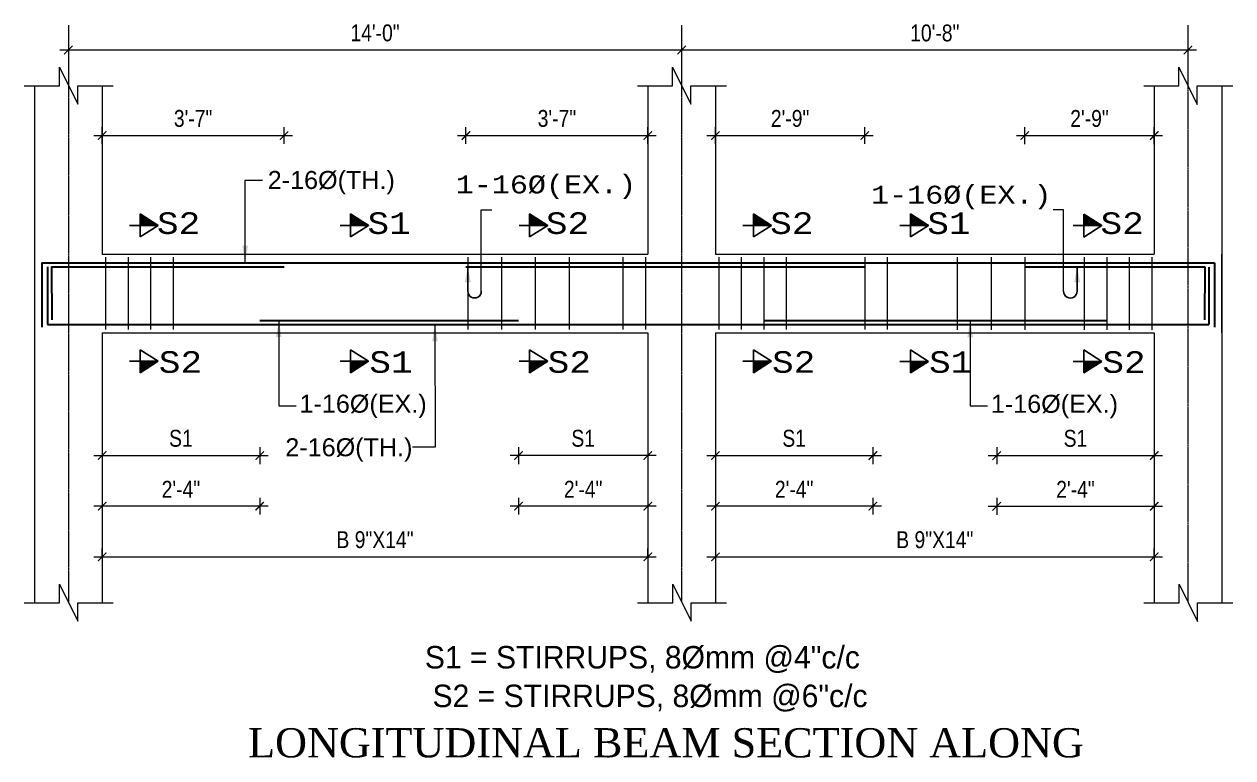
# Model space of a CAD drawing. Header units: inches. Extents: x -2812 to 9774, y -15726 to -746.
# Drawn here: x -1271 to -841.3, y -14593.2 to -14332.3 of the extents above; entities that cross this region are included whole.
import ezdxf

# ---------------------------------------------------------------- set-up
doc = ezdxf.new("R2010")
doc.units = ezdxf.units.IN
doc.header["$LTSCALE"] = 17
doc.header["$MEASUREMENT"] = 0
for name, pattern in [('ACAD_ISO02W100', [15, 12, -3]), ('ACAD_ISO03W100', [30, 12, -18]), ('CENTER2', [1.125, 0.75, -0.125, 0.125, -0.125])]:
    doc.linetypes.add(name, pattern=pattern)
for name, color, linetype, lineweight in [('09 CONTINUITY', 7, 'Continuous', 9), ('15 CENTER', 113, 'CENTER2', 15), ('15 EXT BAR DIMENSION', 130, 'Continuous', 15), ('15 TEXT', 7, 'Continuous', 15), ('20 BEAM ELEVATION', 140, 'ACAD_ISO03W100', 20), ('20 BEAM SECTION ARROW', 7, 'ACAD_ISO02W100', 20), ('20 STIRRUPS', 137, 'Continuous', 20), ('25 BOT BAR', 12, 'Continuous', 25), ('30 EXTRABAR', 6, 'Continuous', 30), ('30 RENFORCEMENT', 12, 'Continuous', 30), ('MARK', 1, 'Continuous', 25), ('Profile ele', 4, 'Continuous', 25), ('RINF', 4, 'Continuous', 25)]:
    doc.layers.add(name, color=color, linetype=linetype, lineweight=lineweight)
doc.layers.add('Dim', color=1, linetype='Continuous')
doc.styles.add('ARIAL', font='arial.ttf')
doc.styles.add('CUNEW', font='cour.ttf')
doc.styles.add('ordinary', font='ARIALN.TTF')
doc.styles.add('TEX8', font='cour.ttf', dxfattribs={"width": 0.75})
doc.dimstyles.new('SUREN 1', dxfattribs={"dimtxt": 0.75, "dimasz": 6, "dimexe": 1.5, "dimexo": 1.5, "dimgap": 1, "dimtad": 1, "dimdec": 1, "dimzin": 3, "dimdsep": 46, "dimlunit": 4, "dimtxsty": 'TEX8', "dimblk": 'ARCHTICK', "dimcen": 0.09375, "dimclrd": 1, "dimclre": 1, "dimclrt": 256, "dimadec": 0, "dimazin": 0, "dimtfac": 0.75, "dimtdec": 1, "dimtmove": 1, "dimatfit": 3, "dimfxl": 1, "dimtolj": 1, "dimtzin": 0, "dimlwd": 9, "dimlwe": 9, "dimarcsym": 0})
doc.dimstyles.new('SUREN 4', dxfattribs={"dimtxt": 4, "dimasz": 3, "dimexe": 3, "dimexo": 0, "dimgap": 3, "dimtad": 1, "dimdec": 0, "dimzin": 3, "dimdsep": 46, "dimlunit": 4, "dimtxsty": 'ordinary', "dimblk": 'ARCHTICK', "dimcen": 8, "dimdle": 3, "dimclrd": 1, "dimclre": 5, "dimclrt": 256, "dimadec": 3, "dimazin": 0, "dimtfac": 1, "dimtdec": 0, "dimtmove": 1, "dimatfit": 3, "dimfxl": 3, "dimfxlon": 1, "dimfrac": 1, "dimtolj": 1, "dimtzin": 0, "dimlwd": 5, "dimlwe": 5, "dimarcsym": 0})

# ---------------------------------------------------------------- blocks, each defined once
blk = doc.blocks.new('_ArchTick')
at = {"color": 0, "linetype": 'ByBlock', "const_width": 0.15}
blk.add_lwpolyline([(-0.5, -0.5), (0.5, 0.5)], dxfattribs=at)
blk = doc.blocks.new('*D1315')
at = {"layer": 'Defpoints', "color": 0, "transparency": 16777216}
for p in [(18631.13, -9446.95), (18687.13, -9446.95), (18687.13, -9490.56)]:
    blk.add_point(p, dxfattribs=at)
at = {"layer": 'Dim', "color": 1, "lineweight": 5, "transparency": 16777216}
blk.add_line((18628.13, -9490.56), (18690.13, -9490.56), dxfattribs=at)
at = {"layer": 'Dim', "color": 5, "lineweight": 5, "transparency": 16777216}
for p, q in [((18631.13, -9487.56), (18631.13, -9493.56)), ((18687.13, -9487.56), (18687.13, -9493.56))]:
    blk.add_line(p, q, dxfattribs=at)
at = {"layer": 'Dim', "color": 1, "lineweight": 5, "transparency": 16777216, "xscale": 3, "yscale": 3, "zscale": 3, "rotation": 180}
blk.add_blockref('_ArchTick', (18631.13, -9490.56), dxfattribs=at)
at = {"layer": 'Dim', "color": 1, "lineweight": 5, "transparency": 16777216, "xscale": 3, "yscale": 3, "zscale": 3}
blk.add_blockref('_ArchTick', (18687.13, -9490.56), dxfattribs=at)
at = {"layer": 'Dim', "transparency": 16777216, "insert": (18659.13, -9484.45), "char_height": 6, "attachment_point": 5, "style": 'ordinary'}
blk.add_mtext('\\A1;S1', dxfattribs=at)
blk = doc.blocks.new('*D1316')
at = {"layer": 'Defpoints', "color": 0, "transparency": 16777216}
for p in [(18631.13, -9446.95), (18687.13, -9446.95), (18631.13, -9508.56)]:
    blk.add_point(p, dxfattribs=at)
at = {"layer": 'Dim', "color": 1, "lineweight": 5, "transparency": 16777216}
blk.add_line((18690.13, -9508.56), (18628.13, -9508.56), dxfattribs=at)
at = {"layer": 'Dim', "color": 5, "lineweight": 5, "transparency": 16777216}
for p, q in [((18631.13, -9505.56), (18631.13, -9511.56)), ((18687.13, -9505.56), (18687.13, -9511.56))]:
    blk.add_line(p, q, dxfattribs=at)
at = {"layer": 'Dim', "color": 1, "lineweight": 5, "transparency": 16777216, "xscale": 3, "yscale": 3, "zscale": 3, "rotation": 180}
blk.add_blockref('_ArchTick', (18631.13, -9508.56), dxfattribs=at)
at = {"layer": 'Dim', "color": 1, "lineweight": 5, "transparency": 16777216, "xscale": 3, "yscale": 3, "zscale": 3}
blk.add_blockref('_ArchTick', (18687.13, -9508.56), dxfattribs=at)
at = {"layer": 'Dim', "transparency": 16777216, "insert": (18659.13, -9502.54), "char_height": 6, "attachment_point": 5, "style": 'ordinary'}
blk.add_mtext('\\A1;2\'-4"', dxfattribs=at)
blk = doc.blocks.new('*D1317')
at = {"layer": 'Defpoints', "color": 0, "transparency": 16777216}
for p in [(18849.13, -9446.95), (18905.13, -9446.95), (18905.13, -9490.56)]:
    blk.add_point(p, dxfattribs=at)
at = {"layer": 'Dim', "color": 1, "lineweight": 5, "transparency": 16777216}
blk.add_line((18846.13, -9490.56), (18908.13, -9490.56), dxfattribs=at)
at = {"layer": 'Dim', "color": 5, "lineweight": 5, "transparency": 16777216}
for p, q in [((18849.13, -9487.56), (18849.13, -9493.56)), ((18905.13, -9487.56), (18905.13, -9493.56))]:
    blk.add_line(p, q, dxfattribs=at)
at = {"layer": 'Dim', "color": 1, "lineweight": 5, "transparency": 16777216, "xscale": 3, "yscale": 3, "zscale": 3, "rotation": 180}
blk.add_blockref('_ArchTick', (18849.13, -9490.56), dxfattribs=at)
at = {"layer": 'Dim', "color": 1, "lineweight": 5, "transparency": 16777216, "xscale": 3, "yscale": 3, "zscale": 3}
blk.add_blockref('_ArchTick', (18905.13, -9490.56), dxfattribs=at)
at = {"layer": 'Dim', "transparency": 16777216, "insert": (18877.13, -9484.45), "char_height": 6, "attachment_point": 5, "style": 'ordinary'}
blk.add_mtext('\\A1;S1', dxfattribs=at)
blk = doc.blocks.new('*D1318')
at = {"layer": 'Defpoints', "color": 0, "transparency": 16777216}
for p in [(18849.13, -9446.95), (18905.13, -9446.95), (18849.13, -9508.56)]:
    blk.add_point(p, dxfattribs=at)
at = {"layer": 'Dim', "color": 1, "lineweight": 5, "transparency": 16777216}
blk.add_line((18908.13, -9508.56), (18846.13, -9508.56), dxfattribs=at)
at = {"layer": 'Dim', "color": 5, "lineweight": 5, "transparency": 16777216}
for p, q in [((18849.13, -9505.56), (18849.13, -9511.56)), ((18905.13, -9505.56), (18905.13, -9511.56))]:
    blk.add_line(p, q, dxfattribs=at)
at = {"layer": 'Dim', "color": 1, "lineweight": 5, "transparency": 16777216, "xscale": 3, "yscale": 3, "zscale": 3, "rotation": 180}
blk.add_blockref('_ArchTick', (18849.13, -9508.56), dxfattribs=at)
at = {"layer": 'Dim', "color": 1, "lineweight": 5, "transparency": 16777216, "xscale": 3, "yscale": 3, "zscale": 3}
blk.add_blockref('_ArchTick', (18905.13, -9508.56), dxfattribs=at)
at = {"layer": 'Dim', "transparency": 16777216, "insert": (18877.13, -9502.54), "char_height": 6, "attachment_point": 5, "style": 'ordinary'}
blk.add_mtext('\\A1;2\'-4"', dxfattribs=at)
blk = doc.blocks.new('*D1319')
at = {"layer": 'Defpoints', "color": 0, "transparency": 16777216}
for p in [(18779.13, -9446.95), (18825.13, -9446.95), (18779.13, -9490.56)]:
    blk.add_point(p, dxfattribs=at)
at = {"layer": 'Dim', "color": 1, "lineweight": 5, "transparency": 16777216}
blk.add_line((18828.13, -9490.56), (18776.13, -9490.56), dxfattribs=at)
at = {"layer": 'Dim', "color": 5, "lineweight": 5, "transparency": 16777216}
for p, q in [((18779.13, -9487.56), (18779.13, -9493.56)), ((18825.13, -9487.56), (18825.13, -9493.56))]:
    blk.add_line(p, q, dxfattribs=at)
at = {"layer": 'Dim', "color": 1, "lineweight": 5, "transparency": 16777216, "xscale": 3, "yscale": 3, "zscale": 3, "rotation": 180}
blk.add_blockref('_ArchTick', (18779.13, -9490.56), dxfattribs=at)
at = {"layer": 'Dim', "color": 1, "lineweight": 5, "transparency": 16777216, "xscale": 3, "yscale": 3, "zscale": 3}
blk.add_blockref('_ArchTick', (18825.13, -9490.56), dxfattribs=at)
at = {"layer": 'Dim', "transparency": 16777216, "insert": (18802.13, -9484.45), "char_height": 6, "attachment_point": 5, "style": 'ordinary'}
blk.add_mtext('\\A1;S1', dxfattribs=at)
blk = doc.blocks.new('*D1320')
at = {"layer": 'Defpoints', "color": 0, "transparency": 16777216}
for p in [(18779.13, -9446.95), (18825.13, -9446.95), (18779.13, -9508.56)]:
    blk.add_point(p, dxfattribs=at)
at = {"layer": 'Dim', "color": 1, "lineweight": 5, "transparency": 16777216}
blk.add_line((18828.13, -9508.56), (18776.13, -9508.56), dxfattribs=at)
at = {"layer": 'Dim', "color": 5, "lineweight": 5, "transparency": 16777216}
for p, q in [((18779.13, -9505.56), (18779.13, -9511.56)), ((18825.13, -9505.56), (18825.13, -9511.56))]:
    blk.add_line(p, q, dxfattribs=at)
at = {"layer": 'Dim', "color": 1, "lineweight": 5, "transparency": 16777216, "xscale": 3, "yscale": 3, "zscale": 3, "rotation": 180}
blk.add_blockref('_ArchTick', (18779.13, -9508.56), dxfattribs=at)
at = {"layer": 'Dim', "color": 1, "lineweight": 5, "transparency": 16777216, "xscale": 3, "yscale": 3, "zscale": 3}
blk.add_blockref('_ArchTick', (18825.13, -9508.56), dxfattribs=at)
at = {"layer": 'Dim', "transparency": 16777216, "insert": (18802.13, -9502.54), "char_height": 6, "attachment_point": 5, "style": 'ordinary'}
blk.add_mtext('\\A1;2\'-4"', dxfattribs=at)
blk = doc.blocks.new('*D1321')
at = {"layer": 'Defpoints', "color": 0, "transparency": 16777216}
for p in [(18949.13, -9446.97), (19005.13, -9446.97), (19005.13, -9490.58)]:
    blk.add_point(p, dxfattribs=at)
at = {"layer": 'Dim', "color": 1, "lineweight": 5, "transparency": 16777216}
blk.add_line((18946.13, -9490.58), (19008.13, -9490.58), dxfattribs=at)
at = {"layer": 'Dim', "color": 5, "lineweight": 5, "transparency": 16777216}
for p, q in [((18949.13, -9487.58), (18949.13, -9493.58)), ((19005.13, -9487.58), (19005.13, -9493.58))]:
    blk.add_line(p, q, dxfattribs=at)
at = {"layer": 'Dim', "color": 1, "lineweight": 5, "transparency": 16777216, "xscale": 3, "yscale": 3, "zscale": 3, "rotation": 180}
blk.add_blockref('_ArchTick', (18949.13, -9490.58), dxfattribs=at)
at = {"layer": 'Dim', "color": 1, "lineweight": 5, "transparency": 16777216, "xscale": 3, "yscale": 3, "zscale": 3}
blk.add_blockref('_ArchTick', (19005.13, -9490.58), dxfattribs=at)
at = {"layer": 'Dim', "transparency": 16777216, "insert": (18977.13, -9484.47), "char_height": 6, "attachment_point": 5, "style": 'ordinary'}
blk.add_mtext('\\A1;S1', dxfattribs=at)
blk = doc.blocks.new('*D1322')
at = {"layer": 'Defpoints', "color": 0, "transparency": 16777216}
for p in [(18949.13, -9446.97), (19005.13, -9446.97), (19005.13, -9508.58)]:
    blk.add_point(p, dxfattribs=at)
at = {"layer": 'Dim', "color": 1, "lineweight": 5, "transparency": 16777216}
blk.add_line((18946.13, -9508.58), (19008.13, -9508.58), dxfattribs=at)
at = {"layer": 'Dim', "color": 5, "lineweight": 5, "transparency": 16777216}
for p, q in [((18949.13, -9505.58), (18949.13, -9511.58)), ((19005.13, -9505.58), (19005.13, -9511.58))]:
    blk.add_line(p, q, dxfattribs=at)
at = {"layer": 'Dim', "color": 1, "lineweight": 5, "transparency": 16777216, "xscale": 3, "yscale": 3, "zscale": 3, "rotation": 180}
blk.add_blockref('_ArchTick', (18949.13, -9508.58), dxfattribs=at)
at = {"layer": 'Dim', "color": 1, "lineweight": 5, "transparency": 16777216, "xscale": 3, "yscale": 3, "zscale": 3}
blk.add_blockref('_ArchTick', (19005.13, -9508.58), dxfattribs=at)
at = {"layer": 'Dim', "transparency": 16777216, "insert": (18977.13, -9502.56), "char_height": 6, "attachment_point": 5, "style": 'ordinary'}
blk.add_mtext('\\A1;2\'-4"', dxfattribs=at)
blk = doc.blocks.new('*D1338')
at = {"layer": 'Defpoints', "color": 0, "transparency": 16777216}
for p in [(18631.13, -9526.56), (18825.13, -9526.56), (18825.13, -9526.56)]:
    blk.add_point(p, dxfattribs=at)
at = {"layer": 'Dim', "color": 5, "lineweight": 5, "transparency": 16777216}
for p, q in [((18631.13, -9526.56), (18631.13, -9523.56)), ((18825.13, -9526.56), (18825.13, -9523.56))]:
    blk.add_line(p, q, dxfattribs=at)
at = {"layer": 'Dim', "color": 1, "lineweight": 5, "transparency": 16777216}
blk.add_line((18628.13, -9526.56), (18828.13, -9526.56), dxfattribs=at)
at = {"layer": 'Dim', "color": 1, "lineweight": 5, "transparency": 16777216, "xscale": 3, "yscale": 3, "zscale": 3, "rotation": 180}
blk.add_blockref('_ArchTick', (18631.13, -9526.56), dxfattribs=at)
at = {"layer": 'Dim', "color": 1, "lineweight": 5, "transparency": 16777216, "xscale": 3, "yscale": 3, "zscale": 3}
blk.add_blockref('_ArchTick', (18825.13, -9526.56), dxfattribs=at)
at = {"layer": 'Dim', "transparency": 16777216, "insert": (18728.13, -9520.49), "char_height": 6, "attachment_point": 5, "style": 'ordinary'}
blk.add_mtext('\\A1;B 9"X14"', dxfattribs=at)
blk = doc.blocks.new('*D1339')
at = {"layer": 'Defpoints', "color": 0, "transparency": 16777216}
for p in [(18849.13, -9526.56), (19005.13, -9526.58, 0), (19005.13, -9526.58)]:
    blk.add_point(p, dxfattribs=at)
at = {"layer": 'Dim', "color": 5, "lineweight": 5, "transparency": 16777216}
for p, q in [((19005.13, -9526.58), (19005.13, -9523.58)), ((18849.13, -9526.56), (18849.13, -9529.58))]:
    blk.add_line(p, q, dxfattribs=at)
at = {"layer": 'Dim', "color": 1, "lineweight": 5, "transparency": 16777216}
blk.add_line((18846.13, -9526.58), (19008.13, -9526.58), dxfattribs=at)
at = {"layer": 'Dim', "color": 1, "lineweight": 5, "transparency": 16777216, "xscale": 3, "yscale": 3, "zscale": 3, "rotation": 180}
blk.add_blockref('_ArchTick', (18849.13, -9526.58), dxfattribs=at)
at = {"layer": 'Dim', "color": 1, "lineweight": 5, "transparency": 16777216, "xscale": 3, "yscale": 3, "zscale": 3}
blk.add_blockref('_ArchTick', (19005.13, -9526.58), dxfattribs=at)
at = {"layer": 'Dim', "transparency": 16777216, "insert": (18927.13, -9520.51), "char_height": 6, "attachment_point": 5, "style": 'ordinary'}
blk.add_mtext('\\A1;B 9"X14"', dxfattribs=at)
blk = doc.blocks.new('A$C760A2D39')
at = {"layer": 'MARK', "color": 2}
blk.add_line((0.65, 1.5), (0.65, 6.92), dxfattribs=at)
blk.add_ellipse((2.15, 1.5), major_axis=(-1.06, 1.06), ratio=1, start_param=0.785398, end_param=3.926991, dxfattribs=at)
blk.add_solid([(1.3, 3.47), (0.65, 6.93), (0, 3.47)], dxfattribs=at)
blk = doc.blocks.new('A$C685A745A')
at = {"layer": '20 BEAM ELEVATION', "linetype": 'Continuous', "lineweight": 20, "ltscale": 10}
blk.add_lwpolyline([(3.65, 1.47), (3.65, 19.57), (5.96, 19.57)], dxfattribs=at)
at = {"layer": '20 BEAM SECTION ARROW', "color": 6, "linetype": 'Continuous'}
blk.add_blockref('A$C760A2D39', (0, -0.01), dxfattribs=at)
blk = doc.blocks.new('*D1340')
at = {"layer": 'Defpoints', "color": 0, "transparency": 16777216}
for p in [(18902.24, -9376.78), (18849.13, -9418.95), (18902.24, -9423.47)]:
    blk.add_point(p, dxfattribs=at)
at = {"layer": 'Dim', "color": 5, "lineweight": 5, "transparency": 16777216}
for p, q in [((18849.13, -9379.78), (18849.13, -9373.78)), ((18902.24, -9379.78), (18902.24, -9373.78))]:
    blk.add_line(p, q, dxfattribs=at)
at = {"layer": 'Dim', "color": 1, "lineweight": 5, "transparency": 16777216}
blk.add_line((18846.13, -9376.78), (18905.24, -9376.78), dxfattribs=at)
at = {"layer": 'Dim', "color": 1, "lineweight": 5, "transparency": 16777216, "xscale": 3, "yscale": 3, "zscale": 3, "rotation": 180}
blk.add_blockref('_ArchTick', (18849.13, -9376.78), dxfattribs=at)
at = {"layer": 'Dim', "color": 1, "lineweight": 5, "transparency": 16777216, "xscale": 3, "yscale": 3, "zscale": 3}
blk.add_blockref('_ArchTick', (18902.24, -9376.78), dxfattribs=at)
at = {"layer": 'Dim', "transparency": 16777216, "insert": (18875.69, -9370.72), "char_height": 6, "attachment_point": 5, "style": 'ordinary'}
blk.add_mtext('\\A1;2\'-9"', dxfattribs=at)
blk = doc.blocks.new('*D1341')
at = {"layer": 'Defpoints', "color": 0, "transparency": 16777216}
for p in [(19005.13, -9376.8), (19005.13, -9418.97), (18959.12, -9423.47)]:
    blk.add_point(p, dxfattribs=at)
at = {"layer": 'Dim', "color": 5, "lineweight": 5, "transparency": 16777216}
for p, q in [((18959.12, -9379.8), (18959.12, -9373.8)), ((19005.13, -9379.8), (19005.13, -9373.8))]:
    blk.add_line(p, q, dxfattribs=at)
at = {"layer": 'Dim', "color": 1, "lineweight": 5, "transparency": 16777216}
blk.add_line((18956.12, -9376.8), (19008.13, -9376.8), dxfattribs=at)
at = {"layer": 'Dim', "color": 1, "lineweight": 5, "transparency": 16777216, "xscale": 3, "yscale": 3, "zscale": 3, "rotation": 180}
blk.add_blockref('_ArchTick', (18959.12, -9376.8), dxfattribs=at)
at = {"layer": 'Dim', "color": 1, "lineweight": 5, "transparency": 16777216, "xscale": 3, "yscale": 3, "zscale": 3}
blk.add_blockref('_ArchTick', (19005.13, -9376.8), dxfattribs=at)
at = {"layer": 'Dim', "transparency": 16777216, "insert": (18982.12, -9370.74), "char_height": 6, "attachment_point": 5, "style": 'ordinary'}
blk.add_mtext('\\A1;2\'-9"', dxfattribs=at)
blk = doc.blocks.new('*D1342')
at = {"layer": 'Defpoints', "color": 0, "transparency": 16777216}
for p in [(18695.8, -9376.78), (18631.13, -9418.95), (18695.8, -9423.45, 0)]:
    blk.add_point(p, dxfattribs=at)
at = {"layer": 'Dim', "color": 5, "lineweight": 5, "transparency": 16777216}
for p, q in [((18631.13, -9379.78), (18631.13, -9373.78)), ((18695.8, -9379.78), (18695.8, -9373.78))]:
    blk.add_line(p, q, dxfattribs=at)
at = {"layer": 'Dim', "color": 1, "lineweight": 5, "transparency": 16777216}
blk.add_line((18628.13, -9376.78), (18698.8, -9376.78), dxfattribs=at)
at = {"layer": 'Dim', "color": 1, "lineweight": 5, "transparency": 16777216, "xscale": 3, "yscale": 3, "zscale": 3, "rotation": 180}
blk.add_blockref('_ArchTick', (18631.13, -9376.78), dxfattribs=at)
at = {"layer": 'Dim', "color": 1, "lineweight": 5, "transparency": 16777216, "xscale": 3, "yscale": 3, "zscale": 3}
blk.add_blockref('_ArchTick', (18695.8, -9376.78), dxfattribs=at)
at = {"layer": 'Dim', "transparency": 16777216, "insert": (18663.46, -9370.72), "char_height": 6, "attachment_point": 5, "style": 'ordinary'}
blk.add_mtext('\\A1;3\'-7"', dxfattribs=at)
blk = doc.blocks.new('*D1343')
at = {"layer": 'Defpoints', "color": 0, "transparency": 16777216}
for p in [(18825.13, -9376.78), (18760.46, -9418.95), (18825.13, -9423.45, 0)]:
    blk.add_point(p, dxfattribs=at)
at = {"layer": 'Dim', "color": 5, "lineweight": 5, "transparency": 16777216}
for p, q in [((18760.46, -9379.78), (18760.46, -9373.78)), ((18825.13, -9379.78), (18825.13, -9373.78))]:
    blk.add_line(p, q, dxfattribs=at)
at = {"layer": 'Dim', "color": 1, "lineweight": 5, "transparency": 16777216}
blk.add_line((18757.46, -9376.78), (18828.13, -9376.78), dxfattribs=at)
at = {"layer": 'Dim', "color": 1, "lineweight": 5, "transparency": 16777216, "xscale": 3, "yscale": 3, "zscale": 3, "rotation": 180}
blk.add_blockref('_ArchTick', (18760.46, -9376.78), dxfattribs=at)
at = {"layer": 'Dim', "color": 1, "lineweight": 5, "transparency": 16777216, "xscale": 3, "yscale": 3, "zscale": 3}
blk.add_blockref('_ArchTick', (18825.13, -9376.78), dxfattribs=at)
at = {"layer": 'Dim', "transparency": 16777216, "insert": (18792.8, -9370.72), "char_height": 6, "attachment_point": 5, "style": 'ordinary'}
blk.add_mtext('\\A1;3\'-7"', dxfattribs=at)
blk = doc.blocks.new('*D1425')
at = {"layer": 'Defpoints', "color": 0, "transparency": 16777216}
for p in [(18619.13, -9337.47), (18837.13, -9337.47), (18619.13, -9346.37)]:
    blk.add_point(p, dxfattribs=at)
at = {"layer": 'Dim', "color": 5, "lineweight": 5, "transparency": 16777216}
for p, q in [((18619.13, -9343.37), (18619.13, -9349.37)), ((18837.13, -9343.37), (18837.13, -9349.37))]:
    blk.add_line(p, q, dxfattribs=at)
at = {"layer": 'Dim', "color": 1, "lineweight": 5, "transparency": 16777216}
blk.add_line((18840.13, -9346.37), (18616.13, -9346.37), dxfattribs=at)
at = {"layer": 'Dim', "color": 1, "lineweight": 5, "transparency": 16777216, "xscale": 3, "yscale": 3, "zscale": 3, "rotation": 180}
blk.add_blockref('_ArchTick', (18619.13, -9346.37), dxfattribs=at)
at = {"layer": 'Dim', "color": 1, "lineweight": 5, "transparency": 16777216, "xscale": 3, "yscale": 3, "zscale": 3}
blk.add_blockref('_ArchTick', (18837.13, -9346.37), dxfattribs=at)
at = {"layer": 'Dim', "transparency": 16777216, "insert": (18728.13, -9340.31), "char_height": 6, "attachment_point": 5, "style": 'ordinary'}
blk.add_mtext('\\A1;14\'-0"', dxfattribs=at)
blk = doc.blocks.new('*D1426')
at = {"layer": 'Defpoints', "color": 0, "transparency": 16777216}
for p in [(18837.13, -9337.47), (19017.13, -9337.49, 0), (18837.13, -9346.39)]:
    blk.add_point(p, dxfattribs=at)
at = {"layer": 'Dim', "color": 5, "lineweight": 5, "transparency": 16777216}
for p, q in [((18837.13, -9343.39), (18837.13, -9349.39)), ((19017.13, -9343.39), (19017.13, -9349.39))]:
    blk.add_line(p, q, dxfattribs=at)
at = {"layer": 'Dim', "color": 1, "lineweight": 5, "transparency": 16777216}
blk.add_line((19020.13, -9346.39), (18834.13, -9346.39), dxfattribs=at)
at = {"layer": 'Dim', "color": 1, "lineweight": 5, "transparency": 16777216, "xscale": 3, "yscale": 3, "zscale": 3, "rotation": 180}
blk.add_blockref('_ArchTick', (18837.13, -9346.39), dxfattribs=at)
at = {"layer": 'Dim', "color": 1, "lineweight": 5, "transparency": 16777216, "xscale": 3, "yscale": 3, "zscale": 3}
blk.add_blockref('_ArchTick', (19017.13, -9346.39), dxfattribs=at)
at = {"layer": 'Dim', "transparency": 16777216, "insert": (18927.13, -9340.33), "char_height": 6, "attachment_point": 5, "style": 'ordinary'}
blk.add_mtext('\\A1;10\'-8"', dxfattribs=at)
blk = doc.blocks.new('BS8')
at = {"layer": 'RINF'}
h = blk.add_hatch(dxfattribs=at)
h.set_pattern_fill('ANSI31', color=1, scale=0.029257, style=0)
h.set_pattern_definition([(135.000000013, (-51284.7855125, -24797.3761724), (0.00271529004177, 0.00271529004057), [])])
h.paths.add_polyline_path([(18644.63, -9404.65), (18651.03, -9408.74), (18644.63, -9408.74)])
h = blk.add_hatch(dxfattribs=at)
h.set_pattern_fill('ANSI31', color=1, scale=0.029257, style=0)
h.set_pattern_definition([(135.000000013, (-51209.9452512, -24797.3761724), (0.00271529004177, 0.00271529004057), [])])
h.paths.add_polyline_path([(18719.47, -9404.65), (18725.87, -9408.74), (18719.47, -9408.74)])
h = blk.add_hatch(dxfattribs=at)
h.set_pattern_fill('ANSI31', color=1, scale=0.029257, style=0)
h.set_pattern_definition([(135.000000013, (-51146.3113133, -24797.3761724), (0.00271529004177, 0.00271529004057), [])])
h.paths.add_polyline_path([(18783.1, -9404.65), (18789.51, -9408.74), (18783.1, -9408.74)])
h = blk.add_hatch(dxfattribs=at)
h.set_pattern_fill('ANSI31', color=1, scale=0.029257, style=0)
h.set_pattern_definition([(135.000000013, (-51066.7855125, -24797.3761724), (0.00271529004177, 0.00271529004057), [])])
h.paths.add_polyline_path([(18862.63, -9404.65), (18869.03, -9408.74), (18862.63, -9408.74)])
h = blk.add_hatch(dxfattribs=at)
h.set_pattern_fill('ANSI31', color=1, scale=0.029257, style=0)
h.set_pattern_definition([(135.000000013, (-51408.9452512, -24797.3860305), (0.00271529004177, 0.00271529004057), [])])
h.paths.add_polyline_path([(18918.47, -9404.66), (18924.87, -9408.75), (18918.47, -9408.75)])
h = blk.add_hatch(dxfattribs=at)
h.set_pattern_fill('ANSI31', color=1, scale=0.029257, style=0)
h.set_pattern_definition([(135.000000013, (-50949.3533103, -24797.3958885), (0.00271529004177, 0.00271529004057), [])])
h.paths.add_polyline_path([(18980.06, -9404.67), (18986.47, -9408.76), (18980.06, -9408.76)])
h = blk.add_hatch(dxfattribs=at)
h.set_pattern_fill('ANSI31', color=1, scale=1.6, style=0)
h.set_pattern_definition([(135.000000013, (-3776358.3959, -826590.19668), (0.148492424155, 0.148492424089), [])])
h.paths.add_polyline_path([(18644.63, -9461.14), (18651.03, -9457.05), (18644.63, -9457.05)])
h = blk.add_hatch(dxfattribs=at)
h.set_pattern_fill('ANSI31', color=1, scale=1.6, style=0)
h.set_pattern_definition([(135.000000013, (-3776283.55565, -826590.19668), (0.148492424155, 0.148492424089), [])])
h.paths.add_polyline_path([(18719.47, -9461.14), (18725.87, -9457.05), (18719.47, -9457.05)])
h = blk.add_hatch(dxfattribs=at)
h.set_pattern_fill('ANSI31', color=1, scale=1.6, style=0)
h.set_pattern_definition([(135.000000013, (-3776219.9217, -826590.19668), (0.148492424155, 0.148492424089), [])])
h.paths.add_polyline_path([(18783.1, -9461.14), (18789.51, -9457.05), (18783.1, -9457.05)])
h = blk.add_hatch(dxfattribs=at)
h.set_pattern_fill('ANSI31', color=1, scale=1.6, style=0)
h.set_pattern_definition([(135.000000013, (-3776140.3959, -826590.19668), (0.148492424155, 0.148492424089), [])])
h.paths.add_polyline_path([(18862.63, -9461.14), (18869.03, -9457.05), (18862.63, -9457.05)])
h = blk.add_hatch(dxfattribs=at)
h.set_pattern_fill('ANSI31', color=1, scale=1.6, style=0)
h.set_pattern_definition([(135.000000013, (-3776482.55565, -826590.20654), (0.148492424155, 0.148492424089), [])])
h.paths.add_polyline_path([(18918.47, -9461.15), (18924.87, -9457.06), (18918.47, -9457.06)])
h = blk.add_hatch(dxfattribs=at)
h.set_pattern_fill('ANSI31', color=1, scale=1.6, style=0)
h.set_pattern_definition([(135.000000013, (-3776022.9637, -826590.2164), (0.148492424155, 0.148492424089), [])])
h.paths.add_polyline_path([(18980.06, -9461.16), (18986.47, -9457.07), (18980.06, -9457.07)])
at = {"layer": '09 CONTINUITY', "color": 2, "lineweight": 5, "ltscale": 25}
for points in [[(18603.41, -9359.12), (18615.91, -9359.12), (18615.91, -9352.49), (18622.45, -9365.66), (18622.45, -9359.12), (18635.03, -9359.12)], [(18821.41, -9359.12), (18833.91, -9359.12), (18833.91, -9352.49), (18840.45, -9365.66), (18840.45, -9359.12), (18853.03, -9359.12)], [(18603.45, -9542.95), (18615.96, -9542.95), (18615.96, -9536.32), (18622.5, -9549.49), (18622.5, -9542.95), (18635.08, -9542.95)], [(18821.45, -9542.95), (18833.96, -9542.95), (18833.96, -9536.32), (18840.5, -9549.49), (18840.5, -9542.95), (18853.08, -9542.95)]]:
    blk.add_lwpolyline(points, dxfattribs=at)
at = {"layer": '09 CONTINUITY', "color": 2, "lineweight": 5, "ltscale": 25, "elevation": 0}
for points in [[(19001.41, -9359.14), (19013.91, -9359.14), (19013.91, -9352.51), (19020.45, -9365.68), (19020.45, -9359.14), (19033.03, -9359.14)], [(19001.45, -9542.97), (19013.96, -9542.97), (19013.96, -9536.34), (19020.5, -9549.51), (19020.5, -9542.97), (19033.08, -9542.97)]]:
    blk.add_lwpolyline(points, dxfattribs=at)
at = {"layer": '15 CENTER', "ltscale": 0.05}
for p, q in [((18619.13, -9337.47), (18619.13, -9542.71)), ((18837.13, -9337.47), (18837.13, -9542.71)), ((19017.13, -9337.49, 0), (19017.13, -9542.73, 0))]:
    blk.add_line(p, q, dxfattribs=at)
at = {"layer": '20 BEAM ELEVATION', "linetype": 'ByBlock', "ltscale": 20}
for p, q in [((18607.13, -9359.12), (18607.13, -9446.95)), ((18631.13, -9359.12), (18631.13, -9418.95)), ((18825.13, -9359.12), (18825.13, -9418.95)), ((18849.13, -9359.12), (18849.13, -9418.95)), ((19005.13, -9359.14, 0), (19005.13, -9418.97, 0)), ((19029.13, -9359.14, 0), (19029.13, -9418.97, 0)), ((18631.13, -9418.95), (18825.13, -9418.95)), ((18849.13, -9418.95), (19005.13, -9418.97, 0)), ((18607.13, -9446.95), (18607.13, -9542.95)), ((18631.13, -9446.95), (18631.13, -9542.95)), ((18631.13, -9446.95), (18825.13, -9446.95)), ((18825.13, -9446.95), (18825.13, -9542.95)), ((18849.13, -9446.95), (18849.13, -9542.95)), ((18849.13, -9446.95), (19005.13, -9446.97, 0)), ((19005.13, -9446.97, 0), (19005.13, -9542.97, 0)), ((19029.13, -9446.97, 0), (19029.13, -9542.97, 0))]:
    blk.add_line(p, q, dxfattribs=at)
at = {"layer": '20 STIRRUPS'}
for p, q in [((18632.32, -9420.01), (18632.32, -9445.78)), ((18640.32, -9420.01), (18640.32, -9445.78)), ((18648.32, -9420.01), (18648.32, -9445.78)), ((18656.32, -9420.01), (18656.32, -9445.78)), ((18761.12, -9420.01), (18761.12, -9445.78)), ((18773.12, -9420.01), (18773.12, -9445.78)), ((18785.12, -9420.01), (18785.12, -9445.78)), ((18797.12, -9420.01), (18797.12, -9445.78)), ((18816.24, -9420.01), (18816.24, -9445.78)), ((18824.24, -9420.01), (18824.24, -9445.78)), ((18850.32, -9420.01), (18850.32, -9445.78)), ((18858.32, -9420.01), (18858.32, -9445.78)), ((18866.32, -9420.01), (18866.32, -9445.78)), ((18874.32, -9420.01), (18874.32, -9445.78)), ((18902.24, -9420.01), (18902.24, -9445.78)), ((18910.24, -9420.01), (18910.24, -9445.78)), ((18935.12, -9420.03, 0), (18935.12, -9445.8, 0)), ((18947.12, -9420.03, 0), (18947.12, -9445.8, 0)), ((18959.12, -9420.03, 0), (18959.12, -9445.8, 0)), ((18980.24, -9420.03, 0), (18980.24, -9445.8, 0)), ((18988.24, -9420.03, 0), (18988.24, -9445.8, 0)), ((18996.24, -9420.03, 0), (18996.24, -9445.8, 0)), ((19004.24, -9420.03, 0), (19004.24, -9445.8, 0))]:
    blk.add_line(p, q, dxfattribs=at)
at = {"layer": '30 EXTRABAR', "lineweight": 30, "ltscale": 0.75}
for p, q in [((18613.11, -9423.45, 0), (18613.26, -9442.27, 0)), ((18959.12, -9423.47, 0), (19023.18, -9423.47, 0)), ((19023.18, -9423.47, 0), (19023, -9442.29, 0)), ((18687.13, -9442.48), (18779.13, -9442.49)), ((18866.32, -9442.5), (18988.24, -9442.53, 0))]:
    blk.add_line(p, q, dxfattribs=at)
at = {"layer": '30 EXTRABAR', "lineweight": 30, "ltscale": 0.75, "elevation": 0, "flags": 128}
for points in [[(18613.11, -9423.45), (18695.8, -9423.45)], [(18760.46, -9423.45), (18902.24, -9423.47)]]:
    blk.add_lwpolyline(points, dxfattribs=at)
at = {"layer": '30 RENFORCEMENT', "lineweight": 30, "ltscale": 0.75}
for p, q in [((18609.66, -9421.98), (18609.66, -9444.87)), ((18609.66, -9422), (19026.6, -9422, 0)), ((19026.6, -9422, 0), (19026.6, -9444.89, 0)), ((18611.66, -9423.51), (18611.66, -9443.95)), ((19024.6, -9423.53, 0), (19024.6, -9443.97, 0)), ((18611.66, -9443.95), (18612.81, -9443.95)), ((18612.81, -9443.95), (19024.6, -9443.97, 0))]:
    blk.add_line(p, q, dxfattribs=at)
at = {"layer": 'Profile ele'}
blk.add_line((19029.13, -9418.97, 0), (19029.13, -9446.97, 0), dxfattribs=at)
at = {"layer": 'RINF', "color": 1}
for p, q in [((18644.63, -9412.83), (18644.63, -9404.65)), ((18651.03, -9408.74), (18644.63, -9404.65)), ((18719.47, -9412.83), (18719.47, -9404.65)), ((18725.87, -9408.74), (18719.47, -9404.65)), ((18783.1, -9412.83), (18783.1, -9404.65)), ((18789.51, -9408.74), (18783.1, -9404.65)), ((18862.63, -9412.83), (18862.63, -9404.65)), ((18869.03, -9408.74), (18862.63, -9404.65)), ((18918.47, -9412.84, 0), (18918.47, -9404.66, 0)), ((18924.87, -9408.75, 0), (18918.47, -9404.66, 0)), ((18980.06, -9412.85, 0), (18980.06, -9404.67, 0)), ((18986.47, -9408.76, 0), (18980.06, -9404.67, 0)), ((18640.89, -9408.74), (18651.03, -9408.74)), ((18651.03, -9408.74), (18644.63, -9412.83)), ((18715.73, -9408.74), (18725.87, -9408.74)), ((18725.87, -9408.74), (18719.47, -9412.83)), ((18779.36, -9408.74), (18789.51, -9408.74)), ((18789.51, -9408.74), (18783.1, -9412.83)), ((18858.89, -9408.74), (18869.03, -9408.74)), ((18869.03, -9408.74), (18862.63, -9412.83)), ((18914.73, -9408.75, 0), (18924.87, -9408.75, 0)), ((18924.87, -9408.75, 0), (18918.47, -9412.84, 0)), ((18976.32, -9408.76, 0), (18986.47, -9408.76, 0)), ((18986.47, -9408.76, 0), (18980.06, -9412.85, 0)), ((18644.63, -9452.96, 0), (18644.63, -9461.14, 0)), ((18651.03, -9457.05, 0), (18644.63, -9452.96, 0)), ((18719.47, -9452.96, 0), (18719.47, -9461.14, 0)), ((18725.87, -9457.05, 0), (18719.47, -9452.96, 0)), ((18783.1, -9452.96, 0), (18783.1, -9461.14, 0)), ((18789.51, -9457.05, 0), (18783.1, -9452.96, 0)), ((18862.63, -9452.96, 0), (18862.63, -9461.14, 0)), ((18869.03, -9457.05, 0), (18862.63, -9452.96, 0)), ((18918.47, -9452.97, 0), (18918.47, -9461.15, 0)), ((18924.87, -9457.06, 0), (18918.47, -9452.97, 0)), ((18980.06, -9452.98, 0), (18980.06, -9461.16, 0)), ((18986.47, -9457.07, 0), (18980.06, -9452.98, 0)), ((18640.89, -9457.05, 0), (18651.03, -9457.05, 0)), ((18651.03, -9457.05, 0), (18644.63, -9461.14, 0)), ((18715.73, -9457.05, 0), (18725.87, -9457.05, 0)), ((18725.87, -9457.05, 0), (18719.47, -9461.14, 0)), ((18779.36, -9457.05, 0), (18789.51, -9457.05, 0)), ((18789.51, -9457.05, 0), (18783.1, -9461.14, 0)), ((18858.89, -9457.05, 0), (18869.03, -9457.05, 0)), ((18869.03, -9457.05, 0), (18862.63, -9461.14, 0)), ((18914.73, -9457.06, 0), (18924.87, -9457.06, 0)), ((18924.87, -9457.06, 0), (18918.47, -9461.15, 0)), ((18976.32, -9457.07, 0), (18986.47, -9457.07, 0)), ((18986.47, -9457.07, 0), (18980.06, -9461.16, 0))]:
    blk.add_line(p, q, dxfattribs=at)
at = {"layer": '15 EXT BAR DIMENSION', "xscale": -1.599999999998545, "yscale": 1.599999999998545, "zscale": 1.600000000000193}
blk.add_blockref('A$C685A745A', (18978.78, -9434.53, 0), dxfattribs=at)
at = {"layer": '15 TEXT', "xscale": 1.600000000000364, "yscale": 1.600000000000364, "zscale": 1.600000000000364}
blk.add_blockref('A$C685A745A', (18760.08, -9434.52), dxfattribs=at)
at = {"layer": '15 EXT BAR DIMENSION', "style": 'CUNEW'}
for p in [(18756.83, -9397.35), (18904.48, -9401, 0)]:
    blk.add_text('1-16%%C(EX.)', height=6.4, dxfattribs=at).set_placement(p)
at = {"layer": '15 TEXT', "style": 'ARIAL'}
for s, p in [('2-16%%C(TH.)', (18689.99, -9395.77, 0)), ('1-16%%C(EX.)', (18701.29, -9475.31, 0)), ('1-16%%C(EX.)', (18947.06, -9475.36, 0)), ('2-16%%C(TH.)', (18696.25, -9490.81, 0))]:
    blk.add_text(s, height=6.4, dxfattribs=at).set_placement(p)
at = {"layer": '15 TEXT', "char_height": 8, "width": 214.0919}
for s, insert, attachment_point in [('S1 = STIRRUPS, 8%%Cmm @4"c/c', (18745.85, -9558.27, 0), 1), ('S2 = STIRRUPS, 8%%Cmm @6"c/c', (18825.9, -9572.01, 0), 2)]:
    blk.add_mtext(s, dxfattribs=dict(at, insert=insert, attachment_point=attachment_point))
at = {"layer": '15 TEXT', "insert": (18831.57, -9587.48, 0), "char_height": 10.4, "width": 641.259, "attachment_point": 2, "style": 'ARIAL'}
blk.add_mtext('{\\fTimes New Roman|b0|i0|c0|p18;LONGITUDINAL BEAM SECTION ALONG }', dxfattribs=at)
at = {"layer": '20 BEAM SECTION ARROW', "color": 2, "style": 'CUNEW'}
for s, p in [('S2', (18650.61, -9411.76)), ('S1', (18725.45, -9411.76)), ('S2', (18788.85, -9411.76, 0)), ('S2', (18868.61, -9411.76)), ('S1', (18924.45, -9411.77, 0)), ('S2', (18986.04, -9411.78, 0)), ('S2', (18651.26, -9461.13, 0)), ('S1', (18726.1, -9461.13, 0)), ('S2', (18789.5, -9461.13)), ('S2', (18869.26, -9461.13, 0)), ('S1', (18925.1, -9461.14, 0)), ('S2', (18986.69, -9461.15, 0))]:
    blk.add_text(s, height=7.68, rotation=360, dxfattribs=at).set_placement(p)
at = {"layer": 'Dim'}
for base, p1, p2, text, picture, middle in [((18619.13, -9346.37), (18837.13, -9337.47), (18619.13, -9337.47), '14\'-0"', '*D1425', (18728.13, -9340.31)), ((18837.13, -9346.39), (19017.13, -9337.49, 0), (18837.13, -9337.47), '10\'-8"', '*D1426', (18927.13, -9340.33)), ((18695.8, -9376.78), (18631.13, -9418.95), (18695.8, -9423.45, 0), '3\'-7"', '*D1342', (18663.46, -9370.72)), ((18825.13, -9376.78), (18760.46, -9418.95), (18825.13, -9423.45, 0), '3\'-7"', '*D1343', (18792.8, -9370.72)), ((18902.24, -9376.78), (18849.13, -9418.95), (18902.24, -9423.47), '2\'-9"', '*D1340', (18875.69, -9370.72)), ((19005.13, -9376.8, 0), (18959.12, -9423.47, 0), (19005.13, -9418.97, 0), '2\'-9"', '*D1341', (18982.12, -9370.74, 0)), ((18687.13, -9490.56), (18631.13, -9446.95), (18687.13, -9446.95), 'S1', '*D1315', (18659.13, -9484.45)), ((18631.13, -9508.56), (18687.13, -9446.95), (18631.13, -9446.95), '2\'-4"', '*D1316', (18659.13, -9502.54)), ((18779.13, -9490.56), (18825.13, -9446.95), (18779.13, -9446.95), 'S1', '*D1319', (18802.13, -9484.45)), ((18779.13, -9508.56), (18825.13, -9446.95), (18779.13, -9446.95), '2\'-4"', '*D1320', (18802.13, -9502.54)), ((18905.13, -9490.56), (18849.13, -9446.95), (18905.13, -9446.95), 'S1', '*D1317', (18877.13, -9484.45)), ((18849.13, -9508.56), (18905.13, -9446.95), (18849.13, -9446.95), '2\'-4"', '*D1318', (18877.13, -9502.54)), ((19005.13, -9490.58, 0), (18949.13, -9446.97, 0), (19005.13, -9446.97, 0), 'S1', '*D1321', (18977.13, -9484.47, 0)), ((19005.13, -9508.58, 0), (18949.13, -9446.97, 0), (19005.13, -9446.97, 0), '2\'-4"', '*D1322', (18977.13, -9502.56, 0)), ((18825.13, -9526.56), (18631.13, -9526.56), (18825.13, -9526.56), 'B 9"X14"', '*D1338', (18728.13, -9520.49)), ((19005.13, -9526.58), (18849.13, -9526.56), (19005.13, -9526.58, 0), 'B 9"X14"', '*D1339', (18927.13, -9520.51))]:
    dim = blk.add_linear_dim(base=base, p1=p1, p2=p2, text=text, dimstyle='SUREN 4', override={"dimtxt": 6}, dxfattribs=at)
    dim.commit()
    dim.dimension.update_dxf_attribs({"geometry": picture, "text_midpoint": middle})
at = {"layer": '15 TEXT'}
for points in [[(18681.97, -9421.95, 0), (18681.97, -9392.61, 0), (18688.15, -9392.61, 0)], [(18693.93, -9442.45, 0), (18693.96, -9472.87, 0), (18700.14, -9472.87, 0)], [(18749.43, -9443.95, 0), (18749.46, -9487.56, 0), (18741.5, -9487.56, 0)], [(18939.71, -9442.5, 0), (18939.74, -9472.92, 0), (18945.92, -9472.92, 0)]]:
    blk.add_leader(points, dimstyle='SUREN 1', dxfattribs=at)

msp = doc.modelspace()

# ---------------------------------------------------------------- block references
at = {"layer": '25 BOT BAR'}
msp.add_blockref('BS8', (-19874.4, -4995.15, 0), dxfattribs=at)

doc.saveas('drawing.dxf')
